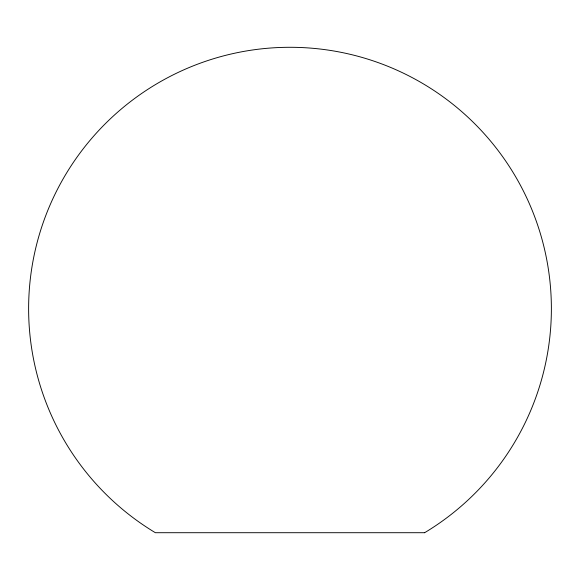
<?xml version="1.0" encoding="UTF-8"?>
<svg xmlns="http://www.w3.org/2000/svg" width="580" height="580" viewBox="0 0 580 580"><rect width="100%" height="100%" fill="white"/><g stroke="black" fill="none" stroke-linecap="round" stroke-linejoin="round"><path stroke-width="0.87" d="M424.632 532.708L155.368 532.708A261.377 261.377 0 0 1 90.755 139.497A261.377 261.377 0 0 1 489.245 139.497A261.377 261.377 0 0 1 424.632 532.708"/></g></svg>
